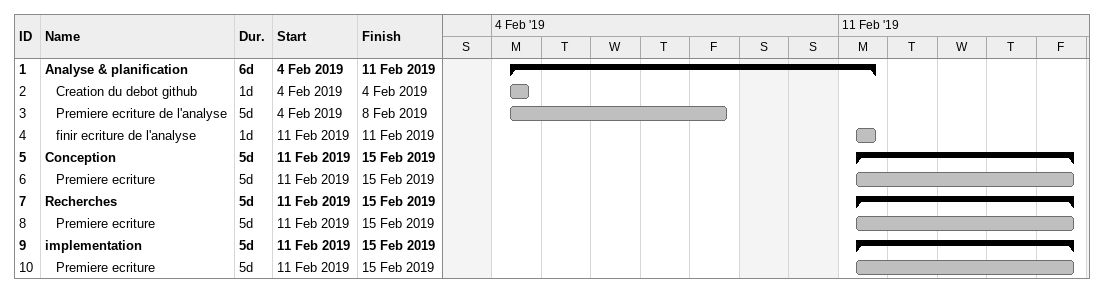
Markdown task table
| ID | Level | Task | Duration | Start | Finish |
|---|---|---|---|---|---|
| 1 | 1 | **Analyse & planification** | 6d | 2019-02-04 | 2019-02-11 |
| 2 | 2 | Creation du debot github | 1d | 2019-02-04 | 2019-02-04 |
| 3 | 2 | Premiere ecriture de l'analyse | 5d | 2019-02-04 | 2019-02-08 |
| 4 | 2 | finir ecriture de l'analyse | 1d | 2019-02-11 | 2019-02-11 |
| 5 | 1 | **Conception** | 5d | 2019-02-11 | 2019-02-15 |
| 6 | 2 | Premiere ecriture | 5d | 2019-02-11 | 2019-02-15 |
| 7 | 1 | **Recherches** | 5d | 2019-02-11 | 2019-02-15 |
| 8 | 2 | Premiere ecriture | 5d | 2019-02-11 | 2019-02-15 |
| 9 | 1 | **implementation** | 5d | 2019-02-11 | 2019-02-15 |
| 10 | 2 | Premiere ecriture | 5d | 2019-02-11 | 2019-02-15 |
